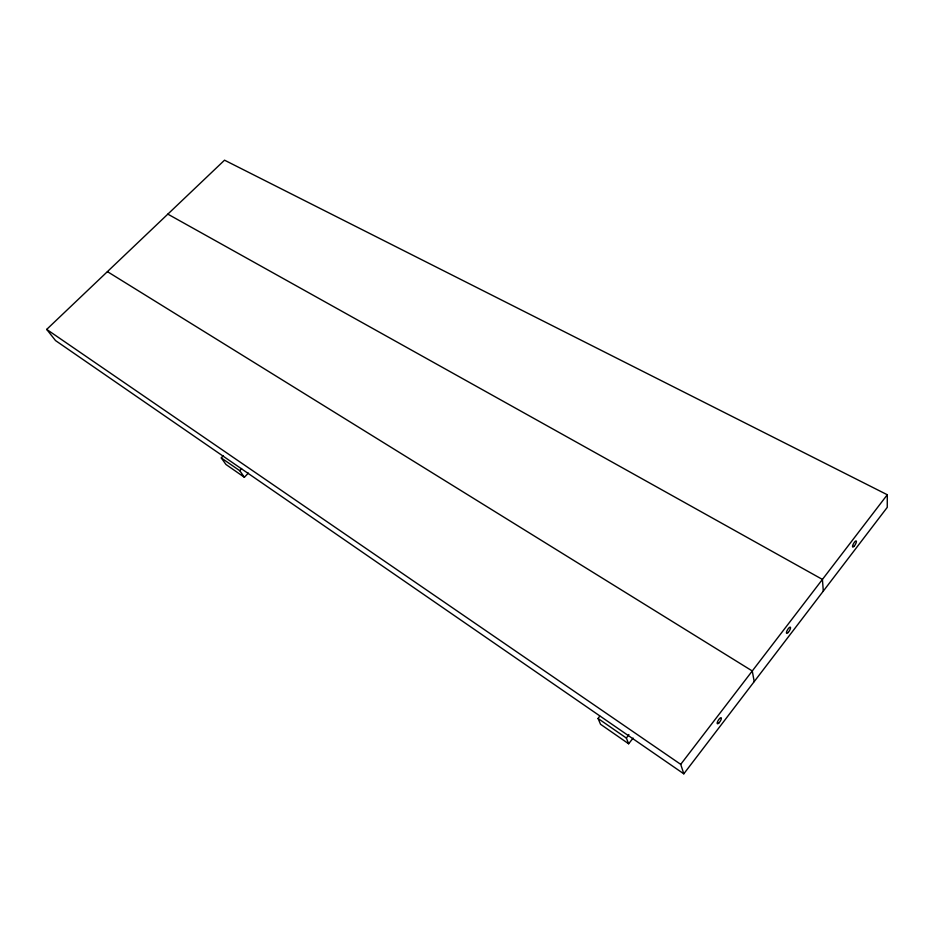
<?xml version="1.0" encoding="UTF-8"?>
<svg xmlns="http://www.w3.org/2000/svg" width="934" height="934" viewBox="0 0 934 934"><rect width="100%" height="100%" fill="white"/><g stroke="black" fill="none" stroke-linecap="round" stroke-linejoin="round"><path stroke-width="1.4" d="M887.3 494.751L887.253 507.36L683.805 773.819L55.526 340.571L46.7 329.398L224.534 160.181L887.3 494.751L680.723 764.351L683.805 773.819M633.1 738.094L628.64 743.779L626.387 738.07L628.874 734.533M628.64 743.779L600.539 724.282L598.064 718.479L599.756 716.109M248.339 473.106L244.381 477.274L239.816 470.748L241.602 468.483M244.381 477.274L225.946 464.478L221.3 457.952L223.063 455.71M167.84 214.131L822.422 579.419L823.309 591.105M107.41 271.631L752.267 670.974L754.217 681.598M46.7 329.398L680.723 764.351M221.3 457.952L239.816 470.748M598.064 718.479L626.387 738.07M854.015 546.32A3.514 1.004 -60.2 0 0 856.338 541.066A3.514 1.004 -60.2 0 0 853.046 544.557A3.514 1.004 -60.2 0 0 854.015 546.32M719.052 722.799A3.549 1.074 -57.6 0 0 721.188 717.767A3.549 1.074 -57.6 0 0 717.557 721.678A3.549 1.074 -57.6 0 0 719.052 722.799M788.144 632.493A3.584 1.062 -59 0 0 790.409 627.263A3.584 1.062 -59 0 0 786.895 631.01A3.584 1.062 -59 0 0 788.144 632.493"/></g></svg>
